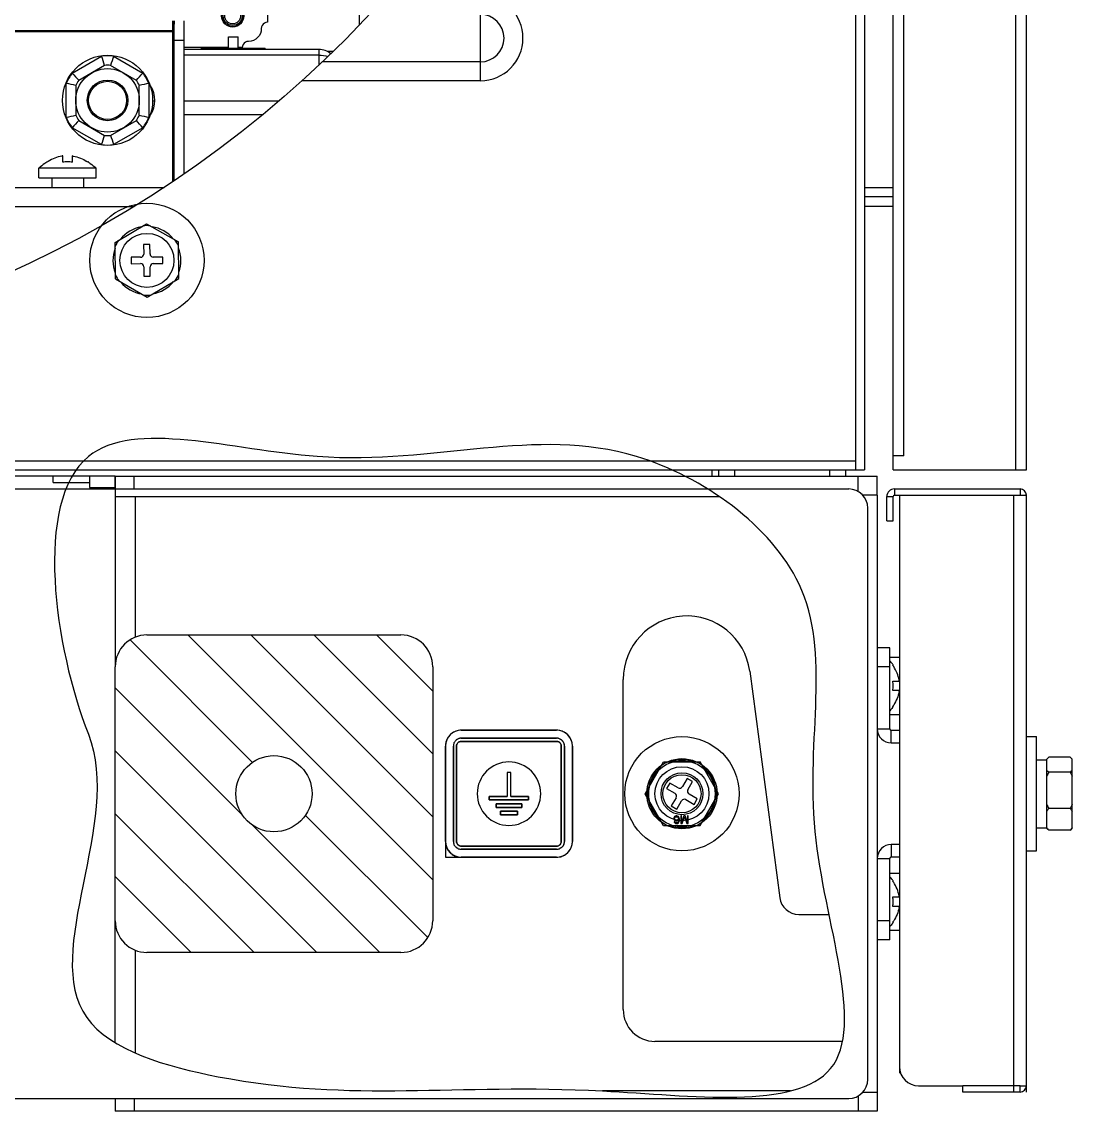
# Model space of a CAD drawing. Extents: x 59521 to 184406, y -1257 to 56672.
# Drawn here: x 80613.9 to 80779.3, y 13817.5 to 13989.1 of the extents above; entities that cross this region are included whole.
import ezdxf

# ---------------------------------------------------------------- set-up
doc = ezdxf.new("R2010")
doc.units = 0
doc.header["$MEASUREMENT"] = 0
doc.layers.get('0').update_dxf_attribs({"linetype": 'CONTINUOUS'})
for name, color, linetype in [('2005-00023_0', 7, 'CONTINUOUS'), ('2401-00170_BSO-M3-20_0', 7, 'CONTINUOUS'), ('2401-00238-M5_0', 7, 'CONTINUOUS'), ('2401-01144-S-M6-16HWM_0', 7, 'CONTINUOUS'), ('2403-00027_S-M6-0_0', 7, 'CONTINUOUS'), ('2403-00111_0', 7, 'CONTINUOUS'), ('4208-00681_1_0', 7, 'CONTINUOUS'), ('4208-00681_2_0', 7, 'CONTINUOUS'), ('4209-00026-D30-M_0', 7, 'CONTINUOUS'), ('4212-KH001_041_0', 7, 'CONTINUOUS'), ('4212-KH001_041_F_0', 7, 'CONTINUOUS'), ('4212-KH003_041_0', 7, 'CONTINUOUS'), ('4212-KH011_041_0', 7, 'CONTINUOUS'), ('4212-L0877_0', 7, 'CONTINUOUS'), ('4215-19366_0', 7, 'CONTINUOUS'), ('4215-19371_3_0', 7, 'CONTINUOUS'), ('4215-19374_0', 7, 'CONTINUOUS'), ('4215-19375_1_0', 7, 'CONTINUOUS'), ('4215-19378_0', 7, 'CONTINUOUS'), ('4215-19404_1_0', 7, 'CONTINUOUS'), ('4215-19404_5_0', 7, 'CONTINUOUS'), ('4215-19407_1_0', 7, 'CONTINUOUS'), ('4215-19407_3_0', 7, 'CONTINUOUS'), ('4215-19407_4_0', 7, 'CONTINUOUS'), ('4215-19912_1_0', 7, 'CONTINUOUS'), ('4403-06229_0', 7, 'CONTINUOUS'), ('CORNER_FITTING-1_041_0', 7, 'CONTINUOUS'), ('MSBR-1_0', 7, 'CONTINUOUS'), ('U-LUODING_0', 7, 'CONTINUOUS')]:
    doc.layers.add(name, color=color, linetype=linetype)

# ---------------------------------------------------------------- blocks, each defined once
blk = doc.blocks.new('A$C2059127E')
at = {"color": 87}
for p, q in [((1564.75, 165.27), (1539.88, 165.27)), ((1564.75, 162.29), (1536.65, 162.29))]:
    blk.add_line(p, q, dxfattribs=at)
blk.add_ellipse((1420.13, 304.92), major_axis=(0, 188.03), ratio=0.950994, dxfattribs=at)
at = {"color": 87, "start_tangent": (-0.364416, 0.931236), "end_tangent": (-0.364416, 0.931236)}
blk.add_spline([(1503.02, 59.38), (1503.02, 103.1), (1539.08, 103.1), (1589.35, 103.1), (1614.93, 83.03), (1617.48, 44.04), (1619.91, 6.72), (1583.97, 3.2), (1523.48, 5.44), (1502.76, 14.77), (1503.02, 59.38)], degree=3, dxfattribs=at)
at = {"layer": '2005-00023_0', "color": 87, "linetype": 'Continuous'}
for p, q in [((1525.1, 169.2), (1526.6, 169.2)), ((1525.1, 167.4), (1525.1, 169.2)), ((1526.6, 167.4), (1526.6, 169.2)), ((1539.35, 167.2), (1518.05, 167.2)), ((1520.85, 167.4), (1530.85, 167.4)), ((1520.85, 167.2), (1520.85, 167.4)), ((1530.85, 167.2), (1530.85, 167.4)), ((1539.35, 164.78), (1539.35, 167.2)), ((1539.35, 166.32), (1518.05, 166.32)), ((1513.48, 159.08), (1513.13, 159.08)), ((1533, 159.08), (1518.05, 159.08)), ((1518.05, 156.96), (1530.47, 156.96))]:
    blk.add_line(p, q, dxfattribs=at)
blk.add_arc((1539.35, 164.2), 3, 51.6491, 90, dxfattribs=at)
blk.add_open_spline([(1539.35, 166.32), (1539.82, 166.32), (1540.29, 166.26), (1540.74, 166.1)], degree=3, dxfattribs=at)
at = {"layer": '2401-00170_BSO-M3-20_0', "color": 87, "linetype": 'Continuous'}
for radius in [1.7, 1.5, 1.25]:
    blk.add_circle((1525.75, 172.5), radius, dxfattribs=at)
at = {"layer": '2401-00238-M5_0', "color": 87, "linetype": 'Continuous'}
for p, q in [((1496.5, 149.45), (1496.5, 149.51)), ((1499, 149.45), (1499, 150.45)), ((1500.5, 150.45), (1500.5, 149.45)), ((1500.65, 150.43), (1500.5, 150.45)), ((1503, 149.51), (1503, 149.45)), ((1504.25, 148.51), (1495.25, 148.51)), ((1495.25, 147), (1495.25, 148.51)), ((1504.25, 147), (1504.25, 148.51)), ((1495.25, 147), (1504.25, 147)), ((1497.25, 147), (1497.25, 145.5)), ((1502.25, 147), (1502.25, 145.5)), ((1629.25, 71.5), (1630.75, 71.5)), ((1629.25, 71.5), (1630.75, 71.5)), ((1629.7, 70.25), (1629.76, 70.25)), ((1629.7, 67.75), (1630.7, 67.75)), ((1630.7, 66.25), (1629.7, 66.25)), ((1630.68, 66.1), (1630.7, 66.25)), ((1629.76, 63.75), (1629.7, 63.75)), ((1629.25, 62.5), (1630.75, 62.5)), ((1629.25, 62.5), (1630.75, 62.5)), ((1629.25, 37.5), (1630.75, 37.5)), ((1629.25, 37.5), (1630.75, 37.5)), ((1629.7, 36.25), (1629.76, 36.25)), ((1629.7, 33.75), (1630.7, 33.75)), ((1630.7, 32.25), (1629.7, 32.25)), ((1630.68, 32.1), (1630.7, 32.25)), ((1629.76, 29.75), (1629.7, 29.75)), ((1629.25, 28.5), (1630.75, 28.5)), ((1629.25, 28.5), (1630.75, 28.5))]:
    blk.add_line(p, q, dxfattribs=at)
for centre, radius, start, end in [((1501.15, 142.6), 8.33, 123.9128, 124.1448), ((1500.99, 142.78), 8.04, 122.169, 123.9354), ((1501.13, 142.56), 8.3, 123.7061, 123.9251), ((1499.61, 145.57), 4.92, 97.1388, 98.9166), ((1499.75, 144.61), 4.9, 90.0319, 98.8417), ((1499.75, 144.61), 4.9, 81.1583, 89.9681), ((1498.51, 142.78), 8.04, 56.0646, 57.831), ((1498.37, 142.56), 8.3, 56.0749, 56.2939), ((1498.35, 142.6), 8.33, 55.8552, 56.0872), ((1622.81, 65.62), 8.3, 33.7061, 33.9251), ((1623.03, 65.76), 8.04, 32.169, 33.9354), ((1622.85, 65.6), 8.33, 33.9128, 34.1448), ((1624.86, 67), 4.9, 0.0319, 8.8417), ((1624.86, 67), 4.9, 351.1583, 359.9681), ((1625.82, 67.14), 4.92, 7.1388, 8.9166), ((1623.03, 68.24), 8.04, 326.0646, 327.831), ((1622.81, 68.38), 8.3, 326.0749, 326.2939), ((1622.85, 68.4), 8.33, 325.8552, 326.0872), ((1622.81, 31.62), 8.3, 33.7061, 33.9251), ((1623.03, 31.76), 8.04, 32.169, 33.9354), ((1622.85, 31.6), 8.33, 33.9128, 34.1448), ((1624.86, 33), 4.9, 0.0319, 8.8417), ((1624.86, 33), 4.9, 351.1583, 359.9681), ((1625.82, 33.14), 4.92, 7.1388, 8.9166), ((1623.03, 34.24), 8.04, 326.0646, 327.831), ((1622.81, 34.38), 8.3, 326.0749, 326.2939), ((1622.85, 34.4), 8.33, 325.8552, 326.0872)]:
    blk.add_arc(centre, radius, start, end, dxfattribs=at)
for points, knots in [([(1496.47, 149.49), (1496.37, 149.42), (1495.94, 149.12), (1495.54, 148.78), (1495.25, 148.51)], [0, 0, 0, 0, 0.23668, 1, 1, 1, 1]), ([(1503.03, 149.49), (1503.13, 149.42), (1503.56, 149.12), (1503.96, 148.78), (1504.25, 148.51)], [0, 0, 0, 0, 0.23668, 1, 1, 1, 1]), ([(1629.74, 70.28), (1629.7, 70.33), (1629.55, 70.56), (1629.38, 70.77), (1629.25, 70.93)], [0, 0, 0, 0, 0.242809, 1, 1, 1, 1]), ([(1629.74, 63.72), (1629.7, 63.67), (1629.55, 63.44), (1629.38, 63.23), (1629.25, 63.07)], [0, 0, 0, 0, 0.242809, 1, 1, 1, 1]), ([(1629.74, 36.28), (1629.7, 36.33), (1629.55, 36.56), (1629.38, 36.77), (1629.25, 36.93)], [0, 0, 0, 0, 0.242809, 1, 1, 1, 1]), ([(1629.74, 29.72), (1629.7, 29.67), (1629.55, 29.44), (1629.38, 29.23), (1629.25, 29.07)], [0, 0, 0, 0, 0.242809, 1, 1, 1, 1])]:
    blk.add_open_spline(points, degree=3, knots=knots, dxfattribs=at)
for points in [[(1498.85, 150.43), (1498.09, 150.31), (1497.36, 149.99), (1496.71, 149.59)], [(1500.65, 150.43), (1501.41, 150.31), (1502.14, 149.99), (1502.79, 149.59)], [(1630.68, 67.9), (1630.56, 68.66), (1630.24, 69.39), (1629.84, 70.04)], [(1630.68, 66.1), (1630.56, 65.34), (1630.24, 64.61), (1629.84, 63.96)], [(1630.68, 33.9), (1630.56, 34.66), (1630.24, 35.39), (1629.84, 36.04)], [(1630.68, 32.1), (1630.56, 31.34), (1630.24, 30.61), (1629.84, 29.96)]]:
    blk.add_open_spline(points, degree=3, dxfattribs=at)
at = {"layer": '2401-01144-S-M6-16HWM_0', "color": 87, "linetype": 'Continuous'}
for p, q in [((1507.22, 136.84), (1512.2, 139.77)), ((1507.22, 136.84), (1512.2, 139.77)), ((1512.2, 139.77), (1517.22, 136.93)), ((1512.2, 139.77), (1517.22, 136.93)), ((1507.28, 131.07), (1507.22, 136.84)), ((1507.28, 131.07), (1507.22, 136.84)), ((1512.73, 136.5), (1511.73, 136.5)), ((1511.73, 136.5), (1511.74, 135)), ((1512.73, 136.5), (1511.73, 136.5)), ((1511.73, 136.5), (1511.74, 135)), ((1512.74, 135), (1512.73, 136.5)), ((1512.74, 135), (1512.73, 136.5)), ((1517.28, 131.16), (1517.22, 136.93)), ((1517.28, 131.16), (1517.22, 136.93)), ((1511.25, 134.49), (1509.75, 134.48)), ((1511.25, 134.49), (1509.75, 134.48)), ((1509.75, 134.48), (1509.75, 133.48)), ((1509.75, 134.48), (1509.75, 133.48)), ((1514.75, 134.52), (1513.25, 134.51)), ((1514.75, 134.52), (1513.25, 134.51)), ((1514.75, 133.52), (1514.75, 134.52)), ((1514.75, 133.52), (1514.75, 134.52)), ((1509.75, 133.48), (1511.25, 133.49)), ((1509.75, 133.48), (1511.25, 133.49)), ((1511.76, 133), (1511.77, 131.5)), ((1511.76, 133), (1511.77, 131.5)), ((1512.77, 131.5), (1512.76, 133)), ((1512.77, 131.5), (1512.76, 133)), ((1513.25, 133.51), (1514.75, 133.52)), ((1513.25, 133.51), (1514.75, 133.52)), ((1507.28, 131.07), (1512.3, 128.23)), ((1507.28, 131.07), (1512.3, 128.23)), ((1511.77, 131.5), (1512.77, 131.5)), ((1511.77, 131.5), (1512.77, 131.5)), ((1512.3, 128.23), (1517.28, 131.16)), ((1512.3, 128.23), (1517.28, 131.16)), ((1650.75, 59), (1652.35, 59)), ((1650.75, 59), (1652.35, 59)), ((1652.35, 41), (1652.35, 59)), ((1652.35, 41), (1652.35, 59)), ((1590.73, 50), (1593.61, 55)), ((1593.61, 55), (1599.39, 55)), ((1602.27, 50), (1599.39, 55)), ((1652.35, 55.35), (1653.95, 55.35)), ((1652.35, 55.35), (1653.95, 55.35)), ((1653.95, 44.53), (1653.95, 55.47)), ((1653.95, 44.53), (1653.95, 55.47)), ((1657.65, 55.74), (1654.25, 55.74)), ((1657.65, 55.74), (1654.25, 55.74)), ((1657.95, 44.53), (1657.95, 55.47)), ((1657.95, 44.53), (1657.95, 55.47)), ((1657.65, 53.4), (1654.25, 53.4)), ((1657.65, 53.4), (1654.25, 53.4)), ((1594.59, 51.68), (1594.08, 50.82)), ((1595.88, 50.93), (1594.59, 51.68)), ((1597.32, 52.41), (1596.57, 51.12)), ((1598.18, 51.91), (1597.32, 52.41)), ((1597.43, 50.62), (1598.18, 51.91)), ((1593.61, 45), (1590.73, 50)), ((1594.08, 50.82), (1595.38, 50.07)), ((1598.91, 49.18), (1597.62, 49.93)), ((1599.39, 45), (1602.27, 50)), ((1595.57, 49.38), (1594.82, 48.09)), ((1594.82, 48.09), (1595.68, 47.59)), ((1595.68, 47.59), (1596.43, 48.88)), ((1597.12, 49.07), (1598.41, 48.32)), ((1598.41, 48.32), (1598.91, 49.18)), ((1657.65, 47.66), (1654.25, 47.66)), ((1657.65, 47.66), (1654.25, 47.66)), ((1593.61, 45), (1599.39, 45)), ((1652.35, 44.65), (1653.95, 44.65)), ((1652.35, 44.65), (1653.95, 44.65)), ((1657.65, 44.26), (1654.25, 44.26)), ((1657.65, 44.26), (1654.25, 44.26)), ((1650.75, 41), (1652.35, 41)), ((1650.75, 41), (1652.35, 41))]:
    blk.add_line(p, q, dxfattribs=at)
for centre, radius in [((1512.25, 134), 9), ((1512.25, 134), 9), ((1512.25, 134), 4.25), ((1512.25, 134), 4.25), ((1596.5, 50), 9), ((1596.5, 50), 4.25)]:
    blk.add_circle(centre, radius, dxfattribs=at)
for centre, radius, start, end in [((1512.25, 134), 5.35, 99.6691, 141.3485), ((1512.25, 134), 5.35, 99.6691, 141.3485), ((1512.25, 134), 5.47, 84.5164, 96.5013), ((1512.25, 134), 5.47, 84.5164, 96.5013), ((1512.25, 134), 5.35, 39.6691, 81.3485), ((1512.25, 134), 5.35, 39.6691, 81.3485), ((1512.25, 134), 5.35, 159.6691, 201.3485), ((1512.25, 134), 5.35, 159.6691, 201.3485), ((1512.25, 134), 5.47, 144.5164, 156.5013), ((1512.25, 134), 5.47, 144.5164, 156.5013), ((1512.25, 134), 5.47, 24.5164, 36.5013), ((1512.25, 134), 5.47, 24.5164, 36.5013), ((1512.25, 134), 5.35, 339.6691, 21.3485), ((1512.25, 134), 5.35, 339.6691, 21.3485), ((1511.24, 134.99), 0.5, 270.5088, 0.5088), ((1511.24, 134.99), 0.5, 270.5088, 0.5088), ((1513.24, 135.01), 0.5, 180.5088, 270.5088), ((1513.24, 135.01), 0.5, 180.5088, 270.5088), ((1511.26, 132.99), 0.5, 0.5088, 90.5088), ((1511.26, 132.99), 0.5, 0.5088, 90.5088), ((1513.26, 133.01), 0.5, 90.5088, 180.5088), ((1513.26, 133.01), 0.5, 90.5088, 180.5088), ((1512.25, 134), 5.47, 204.5164, 216.5013), ((1512.25, 134), 5.47, 204.5164, 216.5013), ((1512.25, 134), 5.35, 219.6691, 261.3485), ((1512.25, 134), 5.35, 219.6691, 261.3485), ((1512.25, 134), 5.35, 279.6691, 321.3485), ((1512.25, 134), 5.35, 279.6691, 321.3485), ((1512.25, 134), 5.47, 324.5164, 336.5013), ((1512.25, 134), 5.47, 324.5164, 336.5013), ((1512.25, 134), 5.47, 264.5164, 276.5013), ((1512.25, 134), 5.47, 264.5164, 276.5013), ((1596.5, 50), 5.47, 114.0022, 125.987), ((1596.5, 50), 5.35, 69.1549, 110.8343), ((1596.5, 50), 5.47, 54.0022, 65.987), ((1596.5, 50), 5.35, 129.1549, 170.8343), ((1596.5, 50), 5.35, 9.1549, 50.8343), ((1596.5, 50), 5.47, 174.0022, 185.987), ((1595.13, 49.63), 0.5, 329.9946, 59.9946), ((1596.13, 51.37), 0.5, 239.9946, 329.9946), ((1597.87, 50.37), 0.5, 149.9946, 239.9946), ((1596.5, 50), 5.47, 354.0022, 5.987), ((1596.5, 50), 5.35, 189.1549, 230.8343), ((1596.87, 48.63), 0.5, 59.9946, 149.9946), ((1596.5, 50), 5.35, 309.1549, 350.8343), ((1596.5, 50), 5.47, 234.0022, 245.987), ((1596.5, 50), 5.35, 249.1549, 290.8343), ((1596.5, 50), 5.47, 294.0022, 305.987)]:
    blk.add_arc(centre, radius, start, end, dxfattribs=at)
for points in [[(1654.25, 55.74), (1654.15, 55.66), (1654.04, 55.57), (1653.95, 55.47)], [(1654.25, 55.74), (1654.15, 55.66), (1654.04, 55.57), (1653.95, 55.47)], [(1657.65, 55.74), (1657.75, 55.66), (1657.86, 55.57), (1657.95, 55.47)], [(1657.65, 55.74), (1657.75, 55.66), (1657.86, 55.57), (1657.95, 55.47)], [(1653.95, 53.67), (1654.04, 53.57), (1654.15, 53.49), (1654.25, 53.4)], [(1653.95, 53.67), (1654.04, 53.57), (1654.15, 53.49), (1654.25, 53.4)], [(1654.25, 53.4), (1654.14, 53.19), (1654.04, 52.97), (1653.95, 52.75)], [(1654.25, 53.4), (1654.14, 53.19), (1654.04, 52.97), (1653.95, 52.75)], [(1657.95, 53.67), (1657.86, 53.57), (1657.75, 53.49), (1657.65, 53.4)], [(1657.95, 53.67), (1657.86, 53.57), (1657.75, 53.49), (1657.65, 53.4)], [(1657.65, 53.4), (1657.76, 53.19), (1657.86, 52.97), (1657.95, 52.75)], [(1657.65, 53.4), (1657.76, 53.19), (1657.86, 52.97), (1657.95, 52.75)], [(1653.95, 48.32), (1654.04, 48.09), (1654.14, 47.88), (1654.25, 47.66)], [(1653.95, 48.32), (1654.04, 48.09), (1654.14, 47.88), (1654.25, 47.66)], [(1657.95, 48.32), (1657.86, 48.09), (1657.76, 47.88), (1657.65, 47.66)], [(1657.95, 48.32), (1657.86, 48.09), (1657.76, 47.88), (1657.65, 47.66)], [(1654.25, 47.66), (1654.14, 47.54), (1654.04, 47.41), (1653.95, 47.27)], [(1654.25, 47.66), (1654.14, 47.54), (1654.04, 47.41), (1653.95, 47.27)], [(1657.65, 47.66), (1657.76, 47.54), (1657.86, 47.41), (1657.95, 47.27)], [(1657.65, 47.66), (1657.76, 47.54), (1657.86, 47.41), (1657.95, 47.27)], [(1653.95, 44.65), (1654.04, 44.51), (1654.14, 44.38), (1654.25, 44.26)], [(1653.95, 44.65), (1654.04, 44.51), (1654.14, 44.38), (1654.25, 44.26)], [(1657.95, 44.65), (1657.86, 44.51), (1657.76, 44.38), (1657.65, 44.26)], [(1657.95, 44.65), (1657.86, 44.51), (1657.76, 44.38), (1657.65, 44.26)], [(1654.25, 44.26), (1654.15, 44.34), (1654.04, 44.43), (1653.95, 44.53)], [(1654.25, 44.26), (1654.15, 44.34), (1654.04, 44.43), (1653.95, 44.53)], [(1657.65, 44.26), (1657.75, 44.34), (1657.86, 44.43), (1657.95, 44.53)], [(1657.65, 44.26), (1657.75, 44.34), (1657.86, 44.43), (1657.95, 44.53)]]:
    blk.add_open_spline(points, degree=3, dxfattribs=at)
at = {"layer": '2403-00027_S-M6-0_0', "color": 87, "linetype": 'Continuous'}
for p, q in [((1595.32, 46.4), (1595.25, 46.3)), ((1595.45, 46.47), (1595.32, 46.4)), ((1595.4, 46.3), (1595.47, 46.35)), ((1595.57, 46.5), (1595.45, 46.47)), ((1595.47, 46.35), (1595.55, 46.37)), ((1595.55, 46.37), (1595.72, 46.37)), ((1595.7, 46.5), (1595.57, 46.5)), ((1595.82, 46.47), (1595.7, 46.5)), ((1595.72, 46.37), (1595.8, 46.35)), ((1595.8, 46.35), (1595.87, 46.3)), ((1595.95, 46.4), (1595.82, 46.47)), ((1596.02, 46.3), (1595.95, 46.4)), ((1596.3, 46.5), (1596.3, 45.3)), ((1596.45, 46.5), (1596.3, 46.5)), ((1596.45, 45.56), (1596.45, 46.5)), ((1596.8, 46.5), (1596.45, 45.56)), ((1596.52, 45.3), (1596.9, 46.37)), ((1597, 46.5), (1596.8, 46.5)), ((1596.9, 46.37), (1597.27, 45.3)), ((1597.35, 45.56), (1597, 46.5)), ((1597.35, 46.5), (1597.35, 45.56)), ((1597.5, 46.5), (1597.35, 46.5)), ((1597.5, 45.3), (1597.5, 46.5)), ((1595.25, 46.3), (1595.2, 46.17)), ((1595.2, 46.17), (1595.2, 46.04)), ((1595.2, 46.04), (1595.25, 45.91)), ((1595.25, 45.91), (1595.32, 45.84)), ((1595.25, 45.58), (1595.27, 45.5)), ((1595.37, 45.58), (1595.25, 45.58)), ((1595.27, 45.5), (1595.35, 45.4)), ((1595.32, 46.14), (1595.35, 46.22)), ((1595.32, 46.07), (1595.32, 46.14)), ((1595.35, 45.99), (1595.32, 46.07)), ((1595.32, 45.84), (1595.45, 45.76)), ((1595.35, 46.22), (1595.4, 46.3)), ((1595.4, 45.94), (1595.35, 45.99)), ((1595.35, 45.4), (1595.47, 45.33)), ((1595.42, 45.5), (1595.37, 45.58)), ((1595.47, 45.89), (1595.4, 45.94)), ((1595.5, 45.45), (1595.42, 45.5)), ((1595.45, 45.76), (1595.57, 45.73)), ((1595.55, 45.86), (1595.47, 45.89)), ((1595.47, 45.33), (1595.6, 45.3)), ((1595.57, 45.43), (1595.5, 45.45)), ((1595.72, 45.86), (1595.55, 45.86)), ((1595.57, 45.73), (1595.7, 45.73)), ((1595.72, 45.43), (1595.57, 45.43)), ((1595.6, 45.3), (1595.7, 45.3)), ((1595.7, 45.73), (1595.82, 45.76)), ((1595.7, 45.3), (1595.82, 45.33)), ((1595.8, 45.89), (1595.72, 45.86)), ((1595.8, 45.45), (1595.72, 45.43)), ((1595.87, 45.94), (1595.8, 45.89)), ((1595.87, 45.5), (1595.8, 45.45)), ((1595.82, 45.76), (1595.97, 45.86)), ((1595.82, 45.33), (1595.95, 45.4)), ((1595.87, 46.3), (1595.92, 46.22)), ((1595.92, 45.99), (1595.87, 45.94)), ((1595.92, 45.58), (1595.87, 45.5)), ((1595.92, 46.22), (1595.95, 46.14)), ((1595.95, 46.07), (1595.92, 45.99)), ((1595.95, 45.66), (1595.92, 45.58)), ((1595.95, 46.14), (1595.95, 46.07)), ((1595.97, 45.81), (1595.95, 45.66)), ((1595.95, 45.4), (1596.02, 45.5)), ((1595.97, 45.86), (1595.97, 45.81)), ((1596.07, 46.17), (1596.02, 46.3)), ((1596.02, 45.5), (1596.07, 45.63)), ((1596.1, 45.99), (1596.07, 46.17)), ((1596.07, 45.63), (1596.1, 45.81)), ((1596.1, 45.81), (1596.1, 45.99)), ((1596.3, 45.3), (1596.52, 45.3)), ((1597.27, 45.3), (1597.5, 45.3))]:
    blk.add_line(p, q, dxfattribs=at)
for radius in [5.53, 5.22, 3.3, 3]:
    blk.add_circle((1596.5, 50), radius, dxfattribs=at)
at = {"layer": '2403-00111_0', "color": 87, "linetype": 'Continuous'}
for p, q in [((1500.49, 163.5), (1505.11, 166.16)), ((1506.99, 166.16), (1511.61, 163.5)), ((1505.59, 164.71), (1501.51, 162.35)), ((1510.59, 162.35), (1506.51, 164.71)), ((1499.55, 156.54), (1499.55, 161.86)), ((1501.05, 161.55), (1501.05, 156.85)), ((1511.05, 156.85), (1511.05, 161.55)), ((1512.55, 161.86), (1512.55, 156.54)), ((1505.11, 152.24), (1500.49, 154.9)), ((1501.51, 156.05), (1505.59, 153.69)), ((1506.51, 153.69), (1510.59, 156.05)), ((1511.61, 154.9), (1506.99, 152.24))]:
    blk.add_line(p, q, dxfattribs=at)
for radius in [7.1, 5, 3.2]:
    blk.add_circle((1506.05, 159.2), radius, dxfattribs=at)
for centre, radius, start, end in [((1506.05, 159.2), 7.03, 82.2914, 97.7086), ((1446.49, 146.11), 61.95, 17.4669, 18.8842), ((1506.05, 159.2), 5.53, 85.1798, 94.8202), ((1565.61, 146.11), 61.95, 161.1158, 162.5331), ((1506.05, 159.2), 7.03, 142.2914, 157.7086), ((1547.17, 204.24), 61.95, 221.1158, 222.5331), ((1464.93, 204.24), 61.95, 317.4669, 318.8842), ((1506.05, 159.2), 7.03, 22.2914, 37.7086), ((1487.61, 101.07), 61.95, 77.4669, 78.8842), ((1506.05, 159.2), 5.53, 145.1798, 154.8202), ((1506.05, 159.2), 5.53, 25.1798, 34.8202), ((1524.49, 101.07), 61.95, 101.1158, 102.5331), ((1487.61, 217.33), 61.95, 281.1158, 282.5331), ((1506.05, 159.2), 7.03, 202.2914, 217.7086), ((1506.05, 159.2), 5.53, 205.1798, 214.8202), ((1506.05, 159.2), 5.53, 325.1798, 334.8202), ((1524.49, 217.33), 61.95, 257.4669, 258.8842), ((1506.05, 159.2), 7.03, 322.2914, 337.7086), ((1547.17, 114.16), 61.95, 137.4669, 138.8842), ((1464.93, 114.16), 61.95, 41.1158, 42.5331), ((1446.49, 172.29), 61.95, 341.1158, 342.5331), ((1506.05, 159.2), 5.53, 265.1798, 274.8202), ((1565.61, 172.29), 61.95, 197.4669, 198.8842), ((1506.05, 159.2), 7.03, 262.2914, 277.7086)]:
    blk.add_arc(centre, radius, start, end, dxfattribs=at)
at = {"layer": '4208-00681_1_0', "color": 87, "linetype": 'Continuous'}
blk.add_line((1506.92, 98.23), (1507.25, 98.04), dxfattribs=at)
at = {"layer": '4208-00681_2_0', "color": 87, "linetype": 'Continuous'}
for p, q in [((1503.19, 100), (1503.19, 98.23)), ((1503.19, 98.23), (1507.25, 98.23))]:
    blk.add_line(p, q, dxfattribs=at)
at = {"layer": '4209-00026-D30-M_0', "color": 87, "linetype": 'Continuous'}
for q in [(1497.5, 100), (1503.19, 99)]:
    blk.add_line((1497.5, 99), q, dxfattribs=at)
at = {"layer": '4212-KH001_041_0', "color": 87, "linetype": 'Continuous'}
for p, q in [((1629.75, 144), (1625.25, 144)), ((1629.75, 142.5), (1625.25, 142.5))]:
    blk.add_line(p, q, dxfattribs=at)
at = {"layer": '4212-KH001_041_F_0', "color": 87, "linetype": 'Continuous'}
for p, q in [((1629.75, 144), (1625.25, 144)), ((1629.75, 142.5), (1625.25, 142.5))]:
    blk.add_line(p, q, dxfattribs=at)
at = {"layer": '4212-KH003_041_0', "color": 87, "linetype": 'Continuous'}
for p, q in [((1325.32, 145.5), (1514.95, 145.5)), ((1330.04, 142.5), (1510.23, 142.5))]:
    blk.add_line(p, q, dxfattribs=at)
at = {"layer": '4212-KH011_041_0', "color": 87, "linetype": 'Continuous'}
blk.add_line((1625.25, 145.5), (1629.75, 145.5), dxfattribs=at)
blk.add_line((1625.25, 145.5), (1629.75, 145.5), dxfattribs=at)
at = {"layer": '4212-L0877_0', "color": 87, "linetype": 'Continuous'}
for p, q in [((1507.25, 100), (1054.75, 100)), ((1507.25, 100), (1054.75, 100)), ((1601.25, 100), (1601.25, 101)), ((1601.25, 100), (1601.25, 101))]:
    blk.add_line(p, q, dxfattribs=at)
at = {"layer": '4215-19366_0', "color": 87, "linetype": 'Continuous'}
for p, q in [((1062.25, 98), (1622.75, 98)), ((1062.25, 98), (1622.75, 98)), ((1625.75, 5), (1625.75, 95)), ((1625.75, 5), (1625.75, 95)), ((1062.25, 2), (1622.75, 2)), ((1062.25, 2), (1622.75, 2))]:
    blk.add_line(p, q, dxfattribs=at)
for centre, start, end in [((1622.75, 95), 0, 90), ((1622.75, 95), 0, 90), ((1622.75, 5), 270, 0), ((1622.75, 5), 270, 0)]:
    blk.add_arc(centre, 3, start, end, dxfattribs=at)
at = {"layer": '4215-19371_3_0', "color": 87, "linetype": 'Continuous'}
for p, q in [((1623.85, 1096.5), (1623.85, 101)), ((1625.25, 1096.5), (1625.25, 101)), ((1625.25, 1096.5), (1625.25, 101)), ((1623.85, 1095.1), (1623.85, 102.4)), ((1564.75, 162.29), (1564.75, 175.71)), ((1623.85, 102.4), (375.65, 102.4)), ((1623.85, 102.4), (375.65, 102.4)), ((1623.85, 102.4), (1623.85, 101)), ((374.25, 101), (1625.25, 101)), ((374.25, 101), (1625.25, 101))]:
    blk.add_line(p, q, dxfattribs=at)
for radius in [6.71, 3.73]:
    blk.add_arc((1564.75, 169), radius, 270, 90, dxfattribs=at)
at = {"layer": '4215-19374_0', "color": 87, "linetype": 'Continuous'}
for p, q in [((1629.95, 98), (1649.75, 98)), ((1629.95, 98), (1629.95, 97)), ((1629.95, 98), (1649.75, 98)), ((1629.95, 98), (1629.95, 97)), ((1649.75, 98), (1649.75, 97)), ((1649.75, 98), (1649.75, 97)), ((1628.75, 96.8), (1629.75, 96.8)), ((1628.75, 93), (1628.75, 96.8)), ((1628.75, 96.8), (1629.75, 96.8)), ((1628.75, 93), (1628.75, 96.8)), ((1629.75, 93), (1629.75, 96.8)), ((1629.75, 93), (1629.75, 96.8)), ((1629.95, 97), (1649.75, 97)), ((1629.95, 97), (1649.75, 97)), ((1630.75, 97), (1630.75, 6)), ((1630.75, 97), (1630.75, 7)), ((1648.75, 3), (1648.75, 97)), ((1648.75, 4), (1648.75, 97)), ((1649.75, 97), (1650.75, 97)), ((1649.75, 97), (1650.75, 97)), ((1650.75, 3), (1650.75, 97)), ((1650.75, 4), (1650.75, 97)), ((1628.75, 93), (1629.75, 93)), ((1628.75, 93), (1629.75, 93)), ((1633.75, 4), (1640.75, 4)), ((1649.75, 4), (1640.75, 4)), ((1640.75, 3), (1640.75, 4)), ((1649.75, 4), (1650.75, 4)), ((1649.75, 3), (1649.75, 4)), ((1649.75, 3), (1640.75, 3))]:
    blk.add_line(p, q, dxfattribs=at)
for centre, radius, start, end in [((1629.95, 96.8), 1.2, 90, 180), ((1629.95, 96.8), 1.2, 90, 180), ((1649.75, 97), 1, 0, 90), ((1649.75, 97), 1, 0, 90), ((1629.95, 96.8), 0.2, 90, 180), ((1629.95, 96.8), 0.2, 90, 180), ((1633.75, 7), 3, 180, 270), ((1649.75, 4), 1, 270, 0)]:
    blk.add_arc(centre, radius, start, end, dxfattribs=at)
at = {"layer": '4215-19375_1_0', "color": 87, "linetype": 'Continuous'}
for p, q in [((1649.05, 101), (1649.05, 2114)), ((1650.75, 101), (1650.75, 2114)), ((1629.75, 101), (1629.75, 2082)), ((1631.45, 103.2), (1631.45, 2082)), ((1631.45, 103.2), (1629.75, 103.2)), ((1631.45, 103.2), (1629.75, 103.2)), ((1629.75, 101), (1650.75, 101)), ((1629.75, 101), (1650.75, 101))]:
    blk.add_line(p, q, dxfattribs=at)
at = {"layer": '4215-19378_0', "color": 87, "linetype": 'Continuous'}
for p, q in [((1516.35, 146.43), (1516.35, 171.7)), ((1516.55, 146.57), (1516.55, 171.7)), ((1518.05, 171.7), (1518.05, 147.59)), ((1300.75, 170.2), (1516.35, 170.2)), ((1516.35, 170), (1300.75, 170)), ((1516.55, 168.7), (1518.05, 168.7))]:
    blk.add_line(p, q, dxfattribs=at)
for centre, radius, start, end in [((1470.15, 178.59), 46.99, 349.4704, 349.8216), ((1509.5, 159.2), 4, 325.3059, 34.6941)]:
    blk.add_arc(centre, radius, start, end, dxfattribs=at)
blk.add_open_spline([(1516.55, 171.7), (1516.55, 171.23), (1516.49, 170.75), (1516.4, 170.28)], degree=3, dxfattribs=at)
at = {"layer": '4215-19404_1_0', "color": 87, "linetype": 'Continuous'}
for p, q in [((1507.25, 100), (1597, 100)), ((1507.25, 100), (1507.25, 70)), ((1507.25, 96.8), (1602.39, 96.8)), ((1510.45, 74.62), (1510.45, 96.8)), ((1607.16, 69.32), (1611.9, 33.61)), ((1587.25, 16), (1587.25, 68)), ((1559.25, 42.5), (1559.25, 40)), ((1559.25, 40), (1561.75, 40)), ((1614.88, 31), (1619.67, 31)), ((1507.25, 10.79), (1507.25, 30)), ((1510.45, 9.15), (1510.45, 25.38)), ((1621.79, 11), (1592.25, 11)), ((1613.57, 3.2), (1583.97, 3.2))]:
    blk.add_line(p, q, dxfattribs=at)
for centre, radius, start, end in [((1597.25, 68), 10, 7.5626, 180), ((1614.88, 34), 3, 187.5626, 270), ((1592.25, 16), 5, 180, 270)]:
    blk.add_arc(centre, radius, start, end, dxfattribs=at)
at = {"layer": '4215-19404_5_0', "color": 87, "linetype": 'Continuous'}
for p, q in [((1528.87, 54.94), (1509.59, 74.22)), ((1512.25, 75), (1552.25, 75)), ((1512.25, 75), (1552.25, 75)), ((1557.25, 36.46), (1518.71, 75)), ((1557.25, 46.36), (1528.61, 75)), ((1557.25, 56.26), (1538.51, 75)), ((1557.25, 66.16), (1548.41, 75)), ((1507.25, 30), (1507.25, 70)), ((1507.25, 30), (1507.25, 70)), ((1557.25, 70), (1557.25, 30)), ((1557.25, 70), (1557.25, 30)), ((1527.35, 46.56), (1507.25, 66.66)), ((1539.01, 25), (1507.25, 56.76)), ((1529.11, 25), (1507.25, 46.86)), ((1556.47, 27.34), (1537.19, 46.62)), ((1548.91, 25), (1528.81, 45.1)), ((1519.21, 25), (1507.25, 36.96)), ((1552.25, 25), (1512.25, 25)), ((1552.25, 25), (1512.25, 25))]:
    blk.add_line(p, q, dxfattribs=at)
blk.add_circle((1532.25, 50), 6, dxfattribs=at)
blk.add_circle((1532.25, 50), 6, dxfattribs=at)
for centre, start, end in [((1512.25, 70), 90, 180), ((1512.25, 70), 90, 180), ((1552.25, 70), 0, 90), ((1552.25, 70), 0, 90), ((1512.25, 30), 180, 270), ((1512.25, 30), 180, 270), ((1552.25, 30), 270, 0), ((1552.25, 30), 270, 0)]:
    blk.add_arc(centre, 5, start, end, dxfattribs=at)
at = {"layer": '4215-19407_1_0', "color": 87, "linetype": 'Continuous'}
for p, q in [((1507.25, 100), (1627.25, 100)), ((1507.25, 98), (1507.25, 100)), ((1507.25, 100), (1627.25, 100)), ((1507.25, 98), (1507.25, 100)), ((1510.25, 98), (1510.25, 100)), ((1510.25, 98), (1510.25, 100)), ((1624.25, 97.59), (1624.25, 100)), ((1624.25, 97.59), (1624.25, 100)), ((1627.25, 97), (1627.25, 100)), ((1627.25, 97), (1627.25, 100)), ((1627.25, 97), (1624.98, 97)), ((1627.25, 97), (1624.98, 97)), ((1507.25, 2), (1507.25, 0)), ((1507.25, 2), (1507.25, 0)), ((1510.25, 2), (1510.25, 0)), ((1510.25, 2), (1510.25, 0)), ((1624.25, 2.41), (1624.25, 0)), ((1624.25, 2.41), (1624.25, 0)), ((1624.98, 3), (1627.25, 3)), ((1624.98, 3), (1627.25, 3)), ((1627.25, 3), (1627.25, 0)), ((1627.25, 3), (1627.25, 0)), ((1627.25, 0), (1507.25, 0)), ((1627.25, 0), (1507.25, 0))]:
    blk.add_line(p, q, dxfattribs=at)
at = {"layer": '4215-19407_3_0', "color": 87, "linetype": 'Continuous'}
blk.add_line((1627.25, 97), (1627.25, 3), dxfattribs=at)
blk.add_line((1627.25, 97), (1627.25, 3), dxfattribs=at)
at = {"layer": '4215-19407_4_0', "color": 87, "linetype": 'Continuous'}
for p, q in [((1629.25, 73), (1627.25, 73)), ((1629.25, 73), (1627.25, 73)), ((1629.25, 73), (1627.25, 73)), ((1629.25, 60.2), (1629.25, 73)), ((1629.25, 60.2), (1629.25, 73)), ((1629.25, 70), (1627.25, 70)), ((1629.25, 70), (1627.25, 70)), ((1627.25, 60.2), (1629.25, 60.2)), ((1627.25, 60.2), (1629.25, 60.2)), ((1629.45, 60), (1630.75, 60)), ((1629.45, 58), (1629.45, 60)), ((1629.45, 60), (1630.75, 60)), ((1629.45, 58), (1629.45, 60)), ((1629.45, 58), (1630.75, 58)), ((1629.45, 58), (1630.75, 58)), ((1630.75, 42), (1629.45, 42)), ((1629.45, 42), (1629.45, 40)), ((1630.75, 42), (1629.45, 42)), ((1629.45, 42), (1629.45, 40)), ((1627.25, 39.8), (1629.25, 39.8)), ((1627.25, 39.8), (1629.25, 39.8)), ((1629.25, 27), (1629.25, 39.8)), ((1629.25, 27), (1629.25, 39.8)), ((1630.75, 40), (1629.45, 40)), ((1630.75, 40), (1629.45, 40)), ((1629.25, 30), (1627.25, 30)), ((1629.25, 30), (1627.25, 30)), ((1629.25, 27), (1627.25, 27)), ((1629.25, 27), (1627.25, 27))]:
    blk.add_line(p, q, dxfattribs=at)
for centre, radius, start, end in [((1629.45, 60.2), 2.2, 180, 270), ((1629.45, 60.2), 2.2, 180, 270), ((1629.45, 60.2), 0.2, 180, 270), ((1629.45, 60.2), 0.2, 180, 270), ((1629.45, 39.8), 2.2, 90, 180), ((1629.45, 39.8), 2.2, 90, 180), ((1629.45, 39.8), 0.2, 90, 180), ((1629.45, 39.8), 0.2, 90, 180)]:
    blk.add_arc(centre, radius, start, end, dxfattribs=at)
at = {"layer": '4215-19912_1_0', "color": 87, "linetype": 'Continuous'}
for p, q in [((1545.67, 345.5), (1545.67, 171.02)), ((1541.57, 166.9), (1540.66, 166.9))]:
    blk.add_line(p, q, dxfattribs=at)
at = {"layer": '4403-06229_0', "color": 87, "linetype": 'Continuous'}
for p, q in [((1561.75, 60), (1576.75, 60)), ((1576.75, 60), (1561.75, 60)), ((1561.75, 58.75), (1576.75, 58.75)), ((1576.75, 58.75), (1561.75, 58.75)), ((1559.25, 42.5), (1559.25, 57.5)), ((1559.25, 57.5), (1559.25, 42.5)), ((1560.5, 42.5), (1560.5, 57.5)), ((1560.5, 57.5), (1560.5, 42.5)), ((1561, 42.5), (1561, 57.5)), ((1561, 57.5), (1561, 42.5)), ((1561.75, 58.25), (1576.75, 58.25)), ((1576.75, 58.25), (1561.75, 58.25)), ((1577.5, 42.5), (1577.5, 57.5)), ((1577.5, 57.5), (1577.5, 42.5)), ((1578, 42.5), (1578, 57.5)), ((1578, 57.5), (1578, 42.5)), ((1579.25, 42.5), (1579.25, 57.5)), ((1579.25, 57.5), (1579.25, 42.5)), ((1569.55, 53.32), (1568.95, 53.32)), ((1568.95, 53.32), (1568.95, 49.59)), ((1569.55, 49.59), (1569.55, 53.32)), ((1566.15, 49.59), (1568.95, 49.59)), ((1568.95, 49.59), (1566.15, 49.59)), ((1566.15, 49.02), (1566.15, 49.59)), ((1566.15, 49.59), (1566.15, 49.02)), ((1566.15, 49.02), (1572.35, 49.02)), ((1572.35, 49.02), (1566.15, 49.02)), ((1567.22, 48.42), (1571.28, 48.42)), ((1571.28, 48.42), (1567.22, 48.42)), ((1567.22, 47.85), (1567.22, 48.42)), ((1567.22, 48.42), (1567.22, 47.85)), ((1569.55, 49.59), (1572.35, 49.59)), ((1572.35, 49.59), (1569.55, 49.59)), ((1571.28, 47.85), (1571.28, 48.42)), ((1571.28, 48.42), (1571.28, 47.85)), ((1572.35, 49.02), (1572.35, 49.59)), ((1572.35, 49.59), (1572.35, 49.02)), ((1567.22, 47.85), (1571.28, 47.85)), ((1571.28, 47.85), (1567.22, 47.85)), ((1567.92, 47.25), (1570.58, 47.25)), ((1570.58, 47.25), (1567.92, 47.25)), ((1567.92, 46.68), (1567.92, 47.25)), ((1567.92, 47.25), (1567.92, 46.68)), ((1567.92, 46.68), (1570.58, 46.68)), ((1570.58, 46.68), (1567.92, 46.68)), ((1570.58, 46.68), (1570.58, 47.25)), ((1570.58, 47.25), (1570.58, 46.68)), ((1561.75, 41.75), (1576.75, 41.75)), ((1576.75, 41.75), (1561.75, 41.75)), ((1561.75, 41.25), (1576.75, 41.25)), ((1576.75, 41.25), (1561.75, 41.25)), ((1561.75, 40), (1576.75, 40)), ((1576.75, 40), (1561.75, 40))]:
    blk.add_line(p, q, dxfattribs=at)
for centre, radius, start, end in [((1561.75, 57.5), 2.5, 90, 180), ((1561.76, 57.5), 2.51, 160.1992, 169.8116), ((1561.71, 57.52), 2.46, 150.1888, 159.8079), ((1561.73, 57.51), 2.47, 159.8046, 160.1787), ((1561.74, 57.5), 2.5, 149.5522, 150.2182), ((1561.76, 57.48), 2.52, 140.4501, 149.5402), ((1561.77, 57.48), 2.53, 139.3228, 140.4579), ((1561.77, 57.48), 2.53, 130.6749, 139.3251), ((1561.77, 57.48), 2.53, 129.5421, 130.6772), ((1561.77, 57.49), 2.52, 120.4598, 129.5499), ((1561.75, 57.51), 2.5, 119.7818, 120.4478), ((1561.73, 57.54), 2.46, 110.1921, 119.8112), ((1561.77, 57.48), 1.27, 135.0545, 146.1958), ((1561.77, 57.48), 1.27, 123.7355, 134.9333), ((1561.74, 57.52), 2.47, 109.8213, 110.1954), ((1561.75, 57.49), 2.51, 100.1884, 109.8008), ((1561.75, 57.51), 1.24, 101.217, 112.4394), ((1561.76, 57.48), 2.52, 99.8647, 100.1986), ((1561.75, 57.51), 2.49, 90.0357, 99.889), ((1561.75, 57.51), 1.24, 90.0436, 101.2616), ((1576.75, 57.5), 2.5, 0, 90), ((1576.75, 57.51), 2.49, 80.111, 89.9643), ((1576.75, 57.51), 1.24, 78.6683, 89.9564), ((1576.75, 57.51), 1.24, 67.4796, 78.7134), ((1576.74, 57.48), 2.52, 79.8014, 80.1353), ((1576.75, 57.49), 2.51, 70.1992, 79.8116), ((1576.73, 57.48), 1.27, 45.0545, 56.1958), ((1576.76, 57.52), 2.47, 69.8046, 70.1787), ((1576.77, 57.54), 2.46, 60.1888, 69.8079), ((1576.73, 57.48), 1.27, 33.7355, 44.9333), ((1576.75, 57.51), 2.5, 59.5522, 60.2182), ((1576.73, 57.49), 2.52, 50.4501, 59.5402), ((1576.73, 57.48), 2.53, 49.3228, 50.4579), ((1576.73, 57.48), 2.53, 40.6749, 49.3251), ((1576.73, 57.48), 2.53, 39.5421, 40.6772), ((1576.74, 57.48), 2.52, 30.4598, 39.5499), ((1576.76, 57.5), 2.5, 29.7818, 30.4478), ((1576.79, 57.52), 2.46, 20.1921, 29.8112), ((1576.77, 57.51), 2.47, 19.8213, 20.1954), ((1576.74, 57.5), 2.51, 10.1884, 19.8008), ((1561.74, 57.5), 2.49, 170.111, 179.9643), ((1561.77, 57.49), 2.52, 169.8014, 170.1353), ((1561.74, 57.5), 1.24, 168.6683, 179.9564), ((1561.74, 57.5), 1.24, 157.4796, 168.7134), ((1576.76, 57.5), 1.24, 11.217, 22.4394), ((1576.76, 57.5), 1.24, 0.0436, 11.2616), ((1576.73, 57.49), 2.52, 9.8647, 10.1986), ((1576.76, 57.5), 2.49, 0.0357, 9.889), ((1569.25, 50), 5, 90, 270), ((1569.25, 50), 5, 270, 90), ((1561.75, 42.5), 2.5, 180, 270), ((1561.74, 42.5), 2.49, 180.0357, 189.889), ((1561.77, 42.51), 2.52, 189.8647, 190.1986), ((1561.76, 42.5), 2.51, 190.1884, 199.8008), ((1561.73, 42.49), 2.47, 199.8213, 200.1954), ((1561.71, 42.48), 2.46, 200.1921, 209.8112), ((1561.74, 42.5), 2.5, 209.7818, 210.4478), ((1561.76, 42.52), 2.52, 210.4598, 219.5499), ((1561.74, 42.5), 1.24, 180.0436, 191.2616), ((1561.74, 42.5), 1.24, 191.217, 202.4394), ((1561.77, 42.52), 1.27, 213.7355, 224.9333), ((1561.77, 42.52), 1.27, 225.0545, 236.1958), ((1561.75, 42.49), 1.24, 247.4796, 258.7134), ((1561.75, 42.49), 1.24, 258.6683, 269.9564), ((1576.75, 42.5), 2.5, 270, 0), ((1576.75, 42.49), 1.24, 270.0436, 281.2616), ((1576.75, 42.49), 1.24, 281.217, 292.4394), ((1576.73, 42.52), 1.27, 303.7355, 314.9333), ((1576.73, 42.52), 1.27, 315.0545, 326.1958), ((1576.76, 42.5), 1.24, 337.4796, 348.7134), ((1576.76, 42.5), 1.24, 348.6683, 359.9564), ((1576.74, 42.52), 2.52, 320.4501, 329.5402), ((1576.76, 42.5), 2.5, 329.5522, 330.2182), ((1576.79, 42.48), 2.46, 330.1888, 339.8079), ((1576.74, 42.5), 2.51, 340.1992, 349.8116), ((1576.77, 42.49), 2.47, 339.8046, 340.1787), ((1576.76, 42.5), 2.49, 350.111, 359.9643), ((1576.73, 42.51), 2.52, 349.8014, 350.1353), ((1561.77, 42.52), 2.53, 219.5421, 220.6772), ((1561.77, 42.52), 2.53, 220.6749, 229.3251), ((1561.77, 42.52), 2.53, 229.3228, 230.4579), ((1561.77, 42.51), 2.52, 230.4501, 239.5402), ((1561.75, 42.49), 2.5, 239.5522, 240.2182), ((1561.73, 42.46), 2.46, 240.1888, 249.8079), ((1561.74, 42.48), 2.47, 249.8046, 250.1787), ((1561.75, 42.51), 2.51, 250.1992, 259.8116), ((1561.76, 42.52), 2.52, 259.8014, 260.1353), ((1561.75, 42.49), 2.49, 260.111, 269.9643), ((1576.75, 42.49), 2.49, 270.0357, 279.889), ((1576.74, 42.52), 2.52, 279.8647, 280.1986), ((1576.75, 42.51), 2.51, 280.1884, 289.8008), ((1576.76, 42.48), 2.47, 289.8213, 290.1954), ((1576.77, 42.46), 2.46, 290.1921, 299.8112), ((1576.75, 42.49), 2.5, 299.7818, 300.4478), ((1576.73, 42.51), 2.52, 300.4598, 309.5499), ((1576.73, 42.52), 2.53, 309.5421, 310.6772), ((1576.73, 42.52), 2.53, 310.6749, 319.3251), ((1576.73, 42.52), 2.53, 319.3228, 320.4579)]:
    blk.add_arc(centre, radius, start, end, dxfattribs=at)
for points, knots in [([(1560.87, 58.38), (1560.81, 58.32), (1560.71, 58.2), (1560.59, 57.98), (1560.52, 57.75), (1560.5, 57.58), (1560.5, 57.5)], [0, 0, 0, 0, 0.25001, 0.500013, 0.750007, 1, 1, 1, 1]), ([(1561.75, 58.75), (1561.67, 58.75), (1561.5, 58.73), (1561.27, 58.66), (1561.05, 58.54), (1560.93, 58.44), (1560.87, 58.38)], [0, 0, 0, 0, 0.249993, 0.499987, 0.749989, 1, 1, 1, 1]), ([(1561.06, 58.54), (1561.13, 58.58), (1561.2, 58.62), (1561.27, 58.65), (1561.28, 58.66)], [0, 0, 0, 0, 0.952287, 1, 1, 1, 1]), ([(1577.63, 58.38), (1577.57, 58.44), (1577.45, 58.54), (1577.23, 58.66), (1577, 58.73), (1576.83, 58.75), (1576.75, 58.75)], [0, 0, 0, 0, 0.25001, 0.500013, 0.750007, 1, 1, 1, 1]), ([(1577.22, 58.66), (1577.23, 58.65), (1577.3, 58.62), (1577.38, 58.58), (1577.44, 58.54)], [0, 0, 0, 0, 0.040679, 1, 1, 1, 1]), ([(1578, 57.5), (1578, 57.58), (1577.98, 57.75), (1577.91, 57.98), (1577.79, 58.2), (1577.69, 58.32), (1577.63, 58.38)], [0, 0, 0, 0, 0.249993, 0.499987, 0.749989, 1, 1, 1, 1]), ([(1560.59, 57.97), (1560.6, 57.98), (1560.63, 58.05), (1560.67, 58.13), (1560.71, 58.19)], [0, 0, 0, 0, 0.040679, 1, 1, 1, 1]), ([(1561, 57.5), (1561, 57.6), (1561.04, 57.79), (1561.15, 57.96), (1561.22, 58.03)], [0, 0, 0, 0, 0.499852, 1, 1, 1, 1]), ([(1561.03, 57.69), (1561.02, 57.68), (1561.01, 57.61), (1561, 57.55), (1561, 57.5)], [0, 0, 0, 0, 0.215007, 1, 1, 1, 1]), ([(1561.22, 58.03), (1561.29, 58.1), (1561.46, 58.21), (1561.65, 58.25), (1561.75, 58.25)], [0, 0, 0, 0, 0.500147, 1, 1, 1, 1]), ([(1561.75, 58.25), (1561.7, 58.25), (1561.64, 58.24), (1561.57, 58.23), (1561.56, 58.22)], [0, 0, 0, 0, 0.781804, 1, 1, 1, 1]), ([(1576.94, 58.22), (1576.93, 58.23), (1576.86, 58.24), (1576.8, 58.25), (1576.75, 58.25)], [0, 0, 0, 0, 0.215007, 1, 1, 1, 1]), ([(1576.75, 58.25), (1576.85, 58.25), (1577.04, 58.21), (1577.21, 58.1), (1577.28, 58.03)], [0, 0, 0, 0, 0.499852, 1, 1, 1, 1]), ([(1577.28, 58.03), (1577.35, 57.96), (1577.46, 57.79), (1577.5, 57.6), (1577.5, 57.5)], [0, 0, 0, 0, 0.500148, 1, 1, 1, 1]), ([(1577.5, 57.5), (1577.5, 57.55), (1577.49, 57.61), (1577.48, 57.68), (1577.47, 57.69)], [0, 0, 0, 0, 0.781932, 1, 1, 1, 1]), ([(1577.79, 58.19), (1577.83, 58.12), (1577.87, 58.05), (1577.9, 57.98), (1577.91, 57.97)], [0, 0, 0, 0, 0.952287, 1, 1, 1, 1]), ([(1560.5, 42.5), (1560.5, 42.42), (1560.52, 42.25), (1560.59, 42.02), (1560.71, 41.8), (1560.81, 41.68), (1560.87, 41.62)], [0, 0, 0, 0, 0.249993, 0.499987, 0.749989, 1, 1, 1, 1]), ([(1560.71, 41.81), (1560.67, 41.88), (1560.63, 41.95), (1560.6, 42.02), (1560.59, 42.03)], [0, 0, 0, 0, 0.952287, 1, 1, 1, 1]), ([(1560.87, 41.62), (1560.93, 41.56), (1561.05, 41.46), (1561.27, 41.34), (1561.5, 41.27), (1561.67, 41.25), (1561.75, 41.25)], [0, 0, 0, 0, 0.25001, 0.500013, 0.750007, 1, 1, 1, 1]), ([(1561, 42.5), (1561, 42.45), (1561.01, 42.39), (1561.02, 42.32), (1561.03, 42.31)], [0, 0, 0, 0, 0.781804, 1, 1, 1, 1]), ([(1561.22, 41.97), (1561.15, 42.04), (1561.04, 42.21), (1561, 42.4), (1561, 42.5)], [0, 0, 0, 0, 0.500147, 1, 1, 1, 1]), ([(1561.28, 41.34), (1561.27, 41.35), (1561.2, 41.38), (1561.12, 41.42), (1561.06, 41.46)], [0, 0, 0, 0, 0.040679, 1, 1, 1, 1]), ([(1561.75, 41.75), (1561.65, 41.75), (1561.46, 41.79), (1561.29, 41.9), (1561.22, 41.97)], [0, 0, 0, 0, 0.499853, 1, 1, 1, 1]), ([(1561.56, 41.78), (1561.57, 41.77), (1561.64, 41.76), (1561.7, 41.75), (1561.75, 41.75)], [0, 0, 0, 0, 0.215133, 1, 1, 1, 1]), ([(1577.28, 41.97), (1577.21, 41.9), (1577.04, 41.79), (1576.85, 41.75), (1576.75, 41.75)], [0, 0, 0, 0, 0.500148, 1, 1, 1, 1]), ([(1576.75, 41.75), (1576.8, 41.75), (1576.86, 41.76), (1576.93, 41.77), (1576.94, 41.78)], [0, 0, 0, 0, 0.781932, 1, 1, 1, 1]), ([(1576.75, 41.25), (1576.83, 41.25), (1577, 41.27), (1577.23, 41.34), (1577.45, 41.46), (1577.57, 41.56), (1577.63, 41.62)], [0, 0, 0, 0, 0.249993, 0.499987, 0.749989, 1, 1, 1, 1]), ([(1577.44, 41.46), (1577.37, 41.42), (1577.3, 41.38), (1577.23, 41.35), (1577.22, 41.34)], [0, 0, 0, 0, 0.952287, 1, 1, 1, 1]), ([(1577.5, 42.5), (1577.5, 42.4), (1577.46, 42.21), (1577.35, 42.04), (1577.28, 41.97)], [0, 0, 0, 0, 0.499853, 1, 1, 1, 1]), ([(1577.47, 42.31), (1577.48, 42.32), (1577.49, 42.39), (1577.5, 42.45), (1577.5, 42.5)], [0, 0, 0, 0, 0.215133, 1, 1, 1, 1]), ([(1577.63, 41.62), (1577.69, 41.68), (1577.79, 41.8), (1577.91, 42.02), (1577.98, 42.25), (1578, 42.42), (1578, 42.5)], [0, 0, 0, 0, 0.25001, 0.500013, 0.750007, 1, 1, 1, 1]), ([(1577.91, 42.03), (1577.9, 42.02), (1577.87, 41.95), (1577.83, 41.87), (1577.79, 41.81)], [0, 0, 0, 0, 0.040679, 1, 1, 1, 1])]:
    blk.add_open_spline(points, degree=3, knots=knots, dxfattribs=at)
for points in [[(1561.1, 57.87), (1561.07, 57.82), (1561.04, 57.75), (1561.03, 57.69)], [(1561.22, 58.03), (1561.17, 57.98), (1561.13, 57.93), (1561.1, 57.87)], [(1561.38, 58.15), (1561.32, 58.12), (1561.27, 58.08), (1561.22, 58.03)], [(1561.56, 58.22), (1561.49, 58.21), (1561.43, 58.18), (1561.38, 58.15)], [(1577.12, 58.15), (1577.07, 58.18), (1577, 58.21), (1576.94, 58.22)], [(1577.28, 58.03), (1577.23, 58.08), (1577.18, 58.12), (1577.12, 58.15)], [(1577.4, 57.87), (1577.37, 57.93), (1577.33, 57.98), (1577.28, 58.03)], [(1577.47, 57.69), (1577.46, 57.76), (1577.43, 57.82), (1577.4, 57.87)], [(1561.03, 42.31), (1561.04, 42.24), (1561.07, 42.18), (1561.1, 42.13)], [(1561.1, 42.13), (1561.13, 42.07), (1561.17, 42.02), (1561.22, 41.97)], [(1561.22, 41.97), (1561.27, 41.92), (1561.32, 41.88), (1561.38, 41.85)], [(1561.38, 41.85), (1561.43, 41.82), (1561.5, 41.79), (1561.56, 41.78)], [(1576.94, 41.78), (1577.01, 41.79), (1577.07, 41.82), (1577.12, 41.85)], [(1577.12, 41.85), (1577.18, 41.88), (1577.23, 41.92), (1577.28, 41.97)], [(1577.28, 41.97), (1577.33, 42.02), (1577.37, 42.07), (1577.4, 42.13)], [(1577.4, 42.13), (1577.43, 42.18), (1577.46, 42.25), (1577.47, 42.31)]]:
    blk.add_open_spline(points, degree=3, dxfattribs=at)
at = {"layer": 'CORNER_FITTING-1_041_0', "color": 87, "linetype": 'Continuous'}
for p, q in [((1602.25, 101), (1602.25, 100)), ((1602.25, 101), (1602.25, 100)), ((1604.75, 101), (1604.75, 100)), ((1604.75, 101), (1604.75, 100)), ((1619.75, 101), (1619.75, 100)), ((1619.75, 101), (1619.75, 100)), ((1622.25, 101), (1622.25, 100)), ((1622.25, 101), (1622.25, 100))]:
    blk.add_line(p, q, dxfattribs=at)
at = {"layer": 'MSBR-1_0', "color": 87, "linetype": 'Continuous'}
for p, q in [((1531.25, 349.49), (1531.25, 171.51)), ((1530.22, 170.11), (1530.11, 169.73)), ((1530.24, 170.5), (1530.22, 170.11)), ((1530.28, 170.76), (1530.24, 170.5)), ((1530.38, 171), (1530.28, 170.76)), ((1530.54, 171.21), (1530.38, 171)), ((1530.75, 171.37), (1530.54, 171.21)), ((1530.99, 171.47), (1530.75, 171.37)), ((1531.25, 171.51), (1530.99, 171.47)), ((1527.54, 168.21), (1527.38, 168)), ((1527.75, 168.37), (1527.54, 168.21)), ((1527.99, 168.47), (1527.75, 168.37)), ((1528.25, 168.49), (1527.99, 168.47)), ((1528.64, 168.53), (1528.25, 168.49)), ((1529.02, 168.64), (1528.64, 168.53)), ((1529.37, 168.83), (1529.02, 168.64)), ((1529.67, 169.08), (1529.37, 168.83)), ((1529.92, 169.38), (1529.67, 169.08)), ((1530.11, 169.73), (1529.92, 169.38)), ((1525.1, 167.5), (1518.05, 167.5)), ((1527.24, 167.5), (1526.6, 167.5)), ((1527.28, 167.76), (1527.24, 167.5)), ((1527.38, 168), (1527.28, 167.76))]:
    blk.add_line(p, q, dxfattribs=at)
blk.add_circle((1525.75, 172.5), 1.75, dxfattribs=at)
at = {"layer": 'U-LUODING_0', "color": 87, "linetype": 'Continuous'}
blk.add_circle((1506.05, 159.2), 3, dxfattribs=at)

msp = doc.modelspace()

# ---------------------------------------------------------------- block references
at = {"color": 3}
msp.add_blockref('A$C2059127E', (79121.361, 13817.528), dxfattribs=at)

doc.saveas('drawing.dxf')
